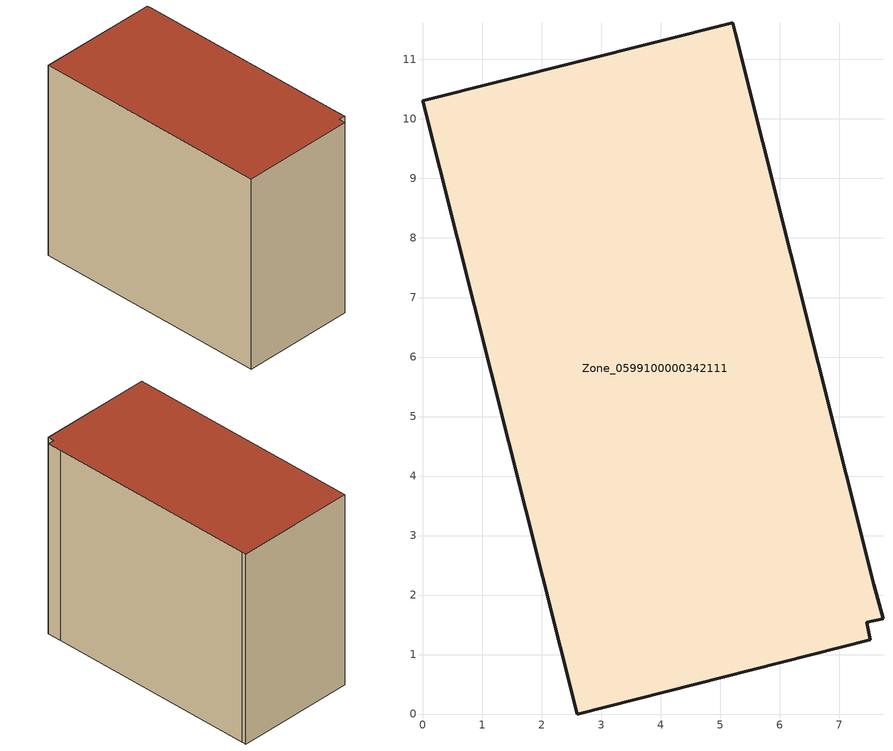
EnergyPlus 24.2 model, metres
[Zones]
Zone_0599100000342111
 floor ground (C_G): 2.6,0 0,10.31 5.21,11.61 5.25,11.45 7.58,2.18 7.74,1.6 7.46,1.54 7.53,1.25 z0
 wall outside (C_F): 0,10.31 2.6,0 7.53,1.25 7.46,1.54 7.74,1.6 7.58,2.18 5.25,11.45 5.21,11.61 0,10.31 z0:8.8
 roof outside (C_R): 5.25,11.45 5.21,11.61 0,10.31 2.6,0 7.53,1.25 7.46,1.54 7.74,1.6 7.58,2.18 z8.8
[BUILDING]
Pand.0599100000342111: North Axis=0; Terrain=City; Loads Convergence Tolerance Value=0.04; Temperature Convergence Tolerance Value=0.4; Solar Distribution=FullExterior; Maximum Number of Warmup Days=25; Minimum Number of Warmup Days=1
[Site:Location]
Rotterdam.The.Hague.AP_ZH_NLD Design_Conditions: Latitude=51.96; Longitude=4.45; Time Zone=1; Elevation=-4.5
[SITE:GROUNDTEMPERATURE:BUILDINGSURFACE]
18, 18, 18, 18, 18, 18, 18, 18, 18, 18, 18, 18
[MATERIAL] Thermal Absorptance=0.9; Solar Absorptance=0.7; Visible Absorptance=0.7
Name | Roughness | Thickness | Conductivity | Density | Specific Heat
G.TC.1992-2005 | MediumSmooth | 0.15 | 0.06 | 540 | 1210
F.TC.1992-2005 | Rough | 0.3 | 0.12 | 1920 | 840
R.TC.1992-2005 | MediumRough | 0.2 | 0.08 | 1500 | 1000
[CONSTRUCTION]
C_G: G.TC.1992-2005
C_F: F.TC.1992-2005
C_R: R.TC.1992-2005
[ZONE]
Zone_0599100000342111: Type=1; Multiplier=1; Ceiling Height=Autocalculate; Volume=Autocalculate; Floor Area=autocalculate; Part of Total Floor Area=Yes
[ZONEINFILTRATION:DESIGNFLOWRATE]
Infil_Zone_0599100000342111: Zone or ZoneList or Space or SpaceList=Zone_0599100000342111; Schedule=AlwaysOn; Design Flow Rate Calculation Method=Flow/Area; Flow Rate per Floor Area=0.0015; Constant Term Coefficient=1; Temperature Term Coefficient=0; Velocity Term Coefficient=0; Velocity Squared Term Coefficient=0
[HVACTEMPLATE:ZONE:IDEALLOADSAIRSYSTEM]
Zone_0599100000342111: Maximum Heating Supply Air Temperature=50; Minimum Cooling Supply Air Temperature=13; Maximum Heating Supply Air Humidity Ratio=0.0156; Minimum Cooling Supply Air Humidity Ratio=0.0077; Heating Limit=NoLimit; Cooling Limit=NoLimit; Dehumidification Control Type=ConstantSensibleHeatRatio; Cooling Sensible Heat Ratio=0.7; Dehumidification Setpoint=60; Humidification Control Type=None; Humidification Setpoint=30; Outdoor Air Method=None; Outdoor Air Flow Rate per Person=0.00944; Outdoor Air Flow Rate per Zone Floor Area=0; Outdoor Air Flow Rate per Zone=0; Demand Controlled Ventilation Type=None; Outdoor Air Economizer Type=NoEconomizer; Heat Recovery Type=None; Sensible Heat Recovery Effectiveness=0.7; Latent Heat Recovery Effectiveness=0.65
[ZONECONTROL:THERMOSTAT]
ThermostatControl_Zone_0599100000342111: Zone or ZoneList=Zone_0599100000342111; Control Type Schedule=DualSetpointControlType; Control 1=Thermostat_Zone_0599100000342111; Temperature Difference Between Cutout And Setpoint=0
[THERMOSTATSETPOINT:DUALSETPOINT]
Thermostat_Zone_0599100000342111: Heating Setpoint Temperature Schedule=HeatingSetpoint_Zone_0599100000342111; Cooling Setpoint Temperature Schedule=CoolingSetpoint_Zone_0599100000342111
[SCHEDULE:COMPACT]
HeatingSetpoint_Zone_0599100000342111: Through: 12/31, For: AllDays, Until: 24:00, 21
CoolingSetpoint_Zone_0599100000342111: Through: 12/31, For: AllDays, Until: 24:00, 24
DualSetpointControlType: Through: 12/31, For: AllDays, Until: 24:00, 4
AlwaysOn: Through: 12/31, For: AllDays, Until: 24:00, 1
